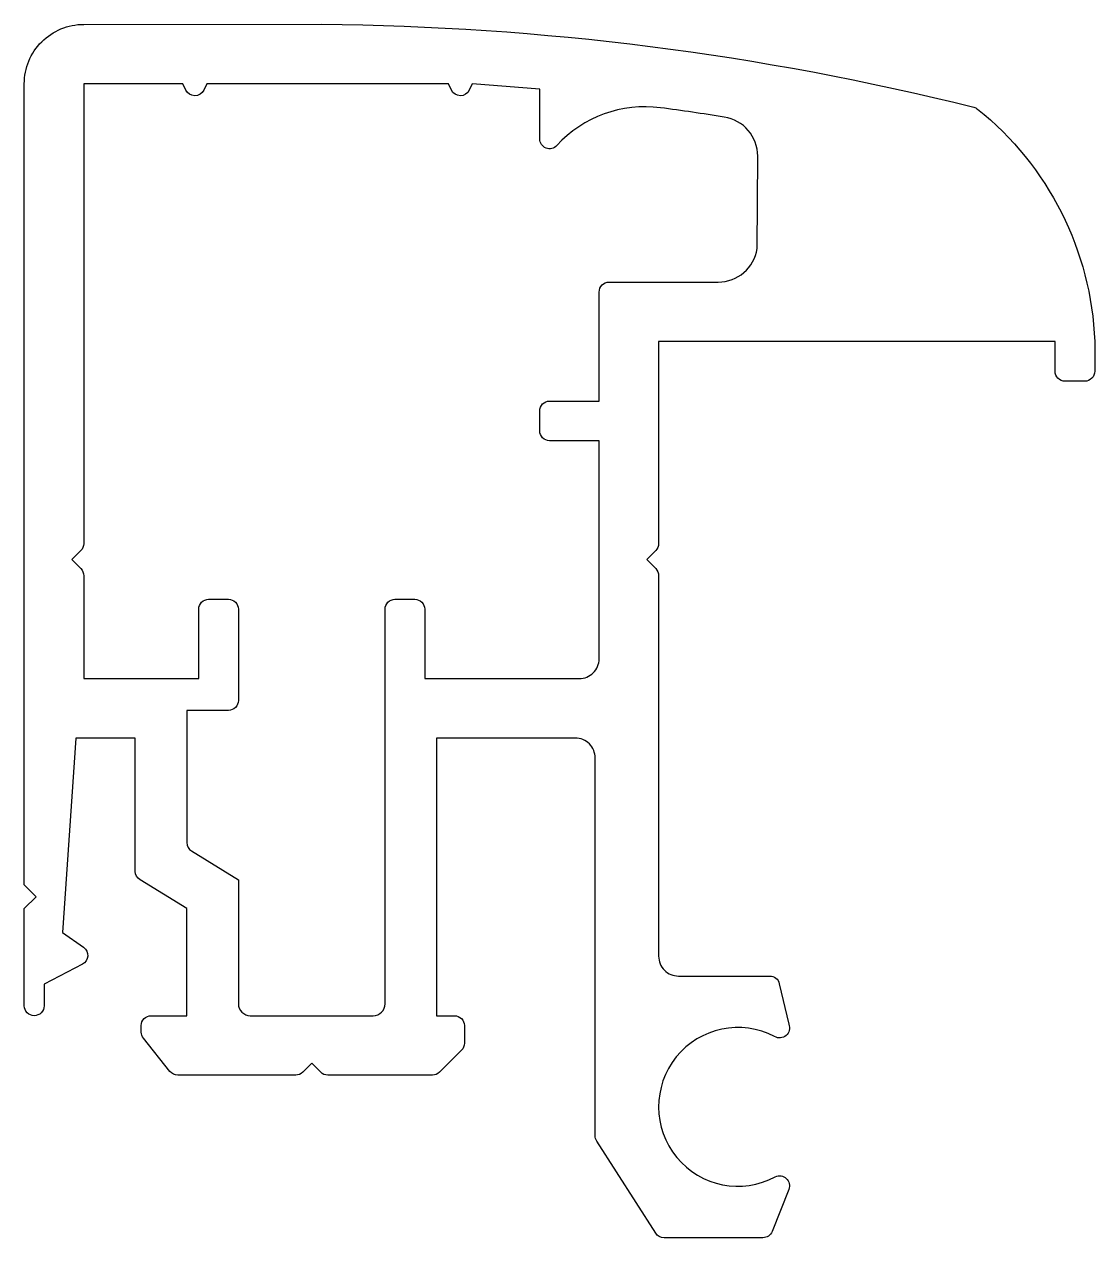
# Model space of a CAD drawing. Extents: x 590.9 to 617.9, y 635.2 to 665.8.
import ezdxf

# ---------------------------------------------------------------- set-up
doc = ezdxf.new("R2010")
doc.units = 0
doc.layers.get('0').update_dxf_attribs({"linetype": 'CONTINUOUS'})

msp = doc.modelspace()

# ---------------------------------------------------------------- linework, layer by layer
at = {"color": 0}
msp.add_lwpolyline([(609.714, 641.773, -0.348876), (609.957, 641.579), (610.195, 640.555, -0.31933), (610.126, 640.273, -0.319152), (609.838, 640.246, 0.356799), (607.358, 639.731), (607.358, 639.731, 0.356801), (607.371, 637.199), (607.371, 637.199), (607.371, 637.199, 0.356793), (609.855, 636.708), (609.855, 636.709, -0.308704), (610.133, 636.666, -0.308817), (610.195, 636.391), (609.775, 635.331, -0.307547), (609.543, 635.173), (607.05, 635.173, -0.255737), (606.839, 635.288), (605.352, 637.611, -0.143297), (605.313, 637.746), (605.313, 647.273), (605.313, 647.273, 0.198832), (605.166, 647.626), (605.166, 647.626), (605.166, 647.626, 0.198835), (604.813, 647.773), (604.813, 647.773), (601.313, 647.773), (601.313, 640.773), (601.763, 640.773, -0.414214), (602.013, 640.523), (602.013, 640.076, -0.198912), (601.94, 639.9), (601.386, 639.346, -0.198912), (601.209, 639.273), (598.566, 639.273, -0.198912), (598.39, 639.346), (598.163, 639.573), (597.936, 639.346, -0.198912), (597.759, 639.273), (594.783, 639.273, -0.227838), (594.588, 639.367), (593.918, 640.204, -0.170304), (593.863, 640.36), (593.863, 640.523, -0.414214), (594.113, 640.773), (595.013, 640.773), (595.013, 643.473), (593.832, 644.2, -0.260446), (593.713, 644.412), (593.713, 647.773), (592.213, 647.773), (591.878, 642.872), (592.408, 642.497, -0.561794), (592.379, 642.071), (591.413, 641.569), (591.413, 641.023, -0.414214), (591.163, 640.773, -0.414214), (590.913, 641.023), (590.913, 643.473), (591.213, 643.773), (590.913, 644.073), (590.913, 664.273, -0.198907), (591.352, 665.333, -0.198918), (592.413, 665.773), (598.413, 665.775, -0.059103), (614.86, 663.686, -0.108317), (614.956, 663.638, -0.217265), (617.913, 657.773), (617.913, 657.773), (617.913, 657.023, -0.414214), (617.663, 656.773), (617.163, 656.773, -0.414214), (616.913, 657.023), (616.913, 657.773), (606.913, 657.773), (606.913, 652.676, -0.198912), (606.84, 652.5), (606.613, 652.273), (606.84, 652.046, -0.198912), (606.913, 651.869), (606.913, 642.273, 0.199008), (607.059, 641.919, 0.198995), (607.413, 641.773)], format="xyb", close=True, dxfattribs=at)
msp.add_lwpolyline([(600.013, 641.073), (600.013, 651.023, -0.414214), (600.263, 651.273), (600.763, 651.273, -0.414214), (601.013, 651.023), (601.013, 649.273), (604.913, 649.273), (604.913, 649.273, 0.19892), (605.266, 649.419), (605.266, 649.419, 0.198944), (605.413, 649.773), (605.413, 655.273), (604.163, 655.273, -0.414214), (603.913, 655.523), (603.913, 656.023, -0.414214), (604.163, 656.273), (605.413, 656.273), (605.413, 659.023, -0.414214), (605.663, 659.273), (608.413, 659.273, 0.369062), (609.4, 660.117), (609.413, 662.448, 0.369062), (608.569, 663.436), (608.565, 663.436, 0.00588), (606.96, 663.669, 0.245734), (604.347, 662.717, -0.68495), (603.913, 662.885), (603.913, 664.135), (603.912, 664.135, 0.006195), (602.214, 664.273), (602.138, 664.115, -0.632584), (601.687, 664.116), (601.613, 664.273), (595.514, 664.273), (595.438, 664.115, -0.632584), (594.987, 664.116), (594.913, 664.273), (592.413, 664.273), (592.413, 652.676, -0.198912), (592.34, 652.5), (592.113, 652.273), (592.34, 652.046, -0.198912), (592.413, 651.869), (592.413, 649.273), (595.313, 649.273), (595.313, 651.023, -0.414214), (595.563, 651.273), (596.063, 651.273, -0.414214), (596.313, 651.023), (596.313, 648.723, -0.414214), (596.063, 648.473), (595.013, 648.473), (595.013, 645.139, 0.260446), (595.132, 644.926), (596.313, 644.199), (596.313, 641.073, 0.199004), (596.401, 640.861, 0.199112), (596.613, 640.773), (599.713, 640.773, 0.199004), (599.925, 640.861, 0.198817), (600.013, 641.073)], format="xyb", dxfattribs=at)

doc.saveas('drawing.dxf')
